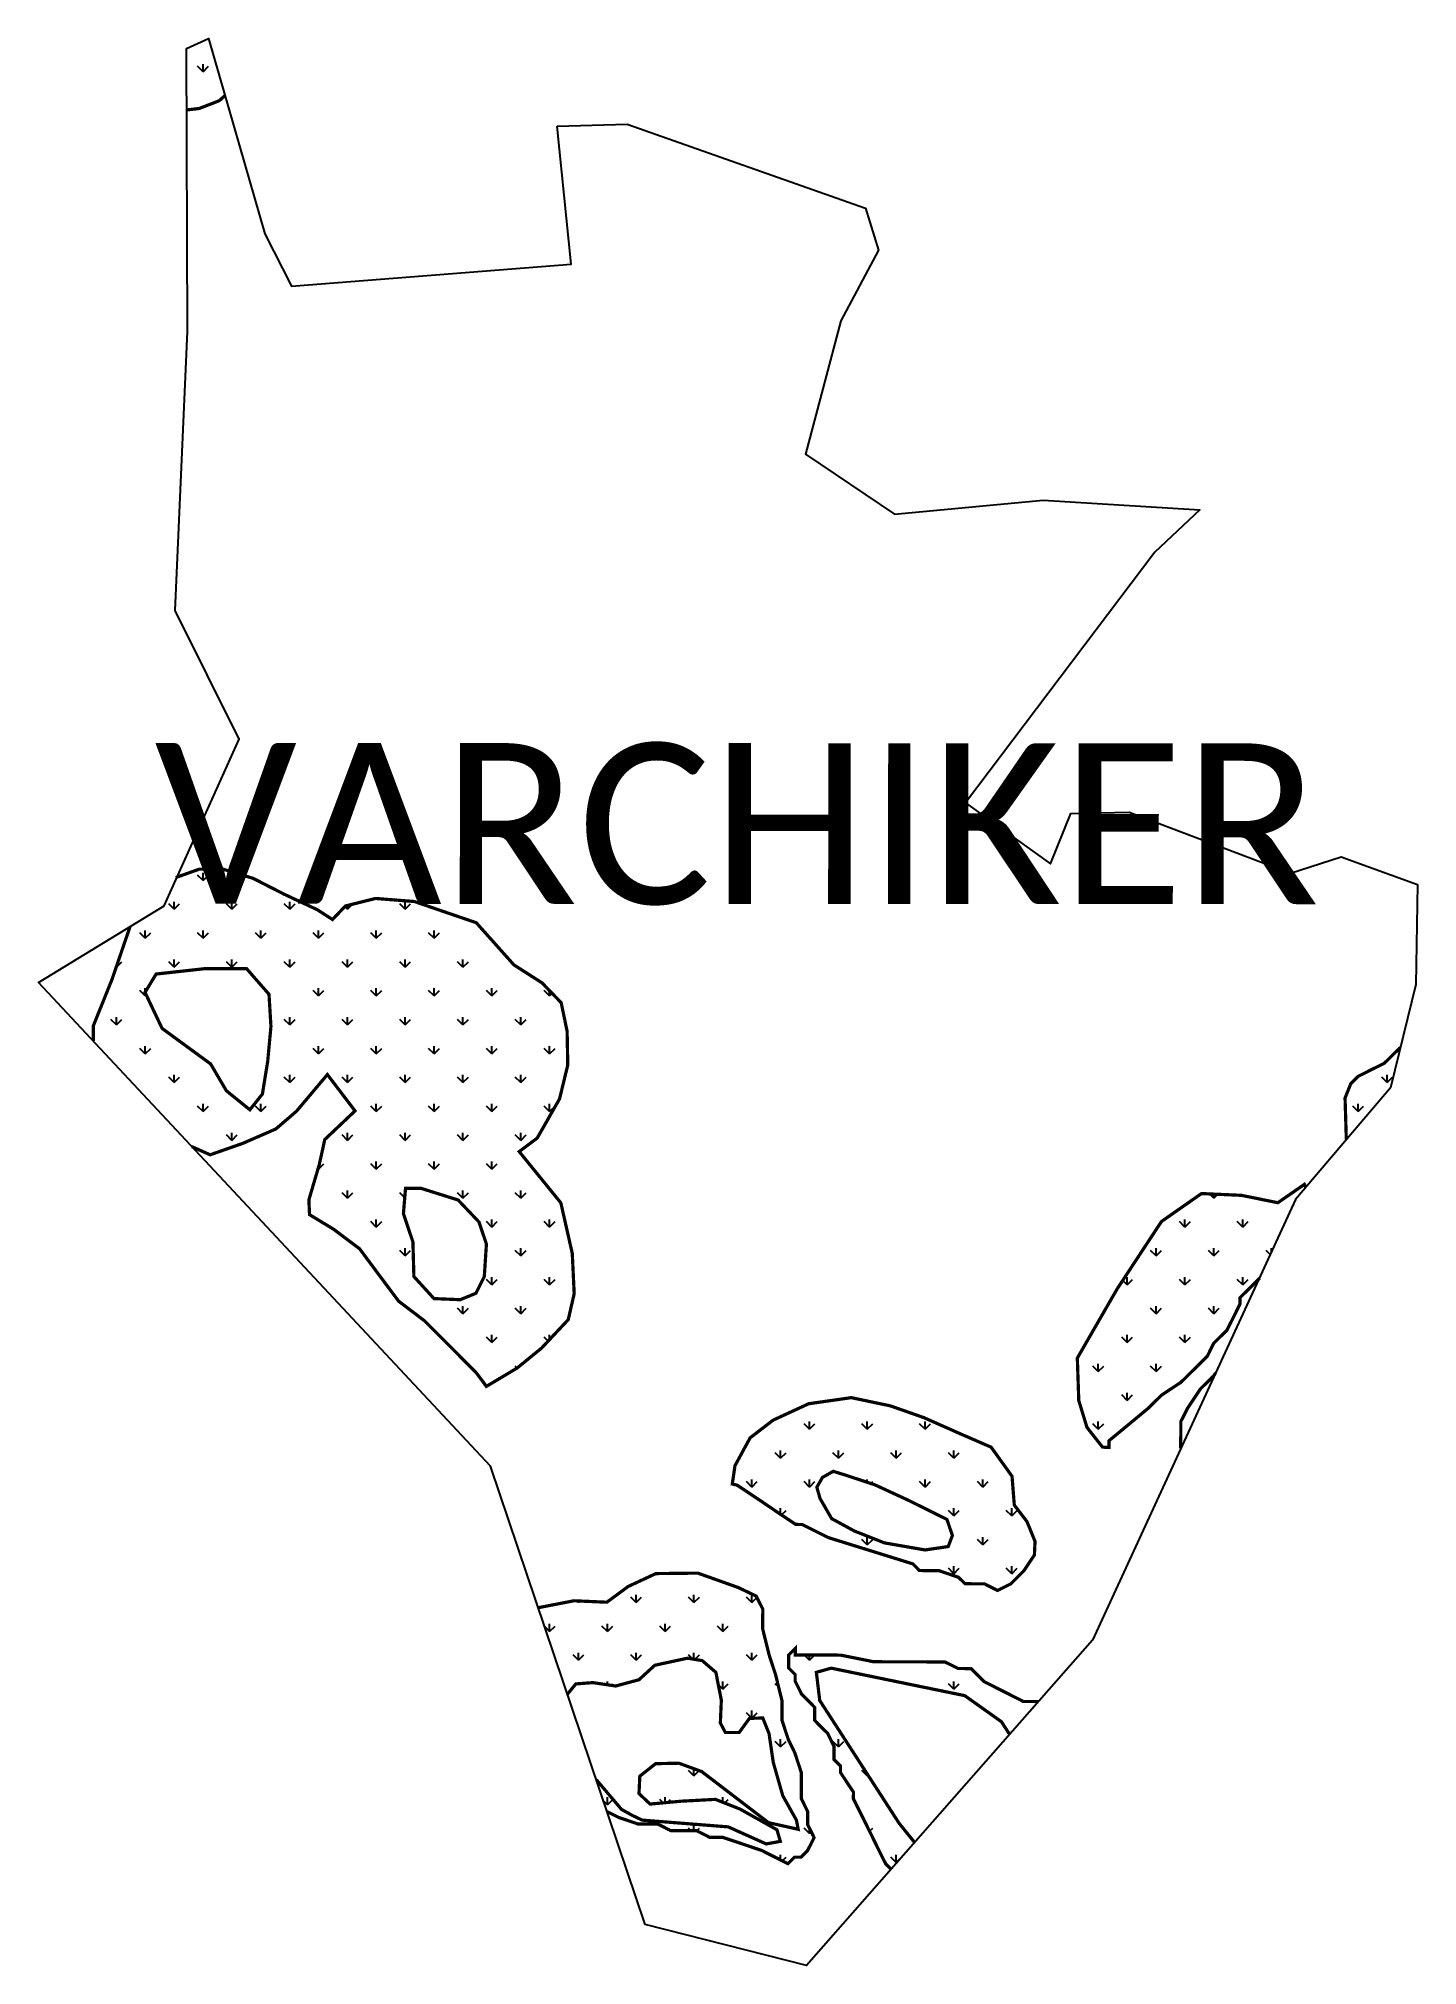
# Model space of a CAD drawing. Header units: metres. Extents: x 357420 to 358277, y 1741998 to 1743196.
import ezdxf

# ---------------------------------------------------------------- set-up
doc = ezdxf.new("R2010")
doc.units = ezdxf.units.M
doc.layers.add('MANGROOVES BUFFER ZONE', color=120, linetype='Continuous')
doc.layers.add('VILLAGE NAME', color=250, linetype='Continuous')

msp = doc.modelspace()

# ---------------------------------------------------------------- hatches: boundary and pattern name
at = {"layer": 'MANGROOVES BUFFER ZONE'}
h = msp.add_hatch(dxfattribs=at)
h.set_pattern_fill('GRASS', color=256)
h.paths.add_polyline_path([(357535.6, 1743160.6), (357525.3, 1743196.1), (357511.7, 1743189.8), (357511.9, 1743151.7), (357519.6, 1743152.6), (357532, 1743157.4)])
h = msp.add_hatch(dxfattribs=at)
h.set_pattern_fill('GRASS', color=256)
h.paths.add_polyline_path([(357680.6, 1742473.9), (357693.6, 1742460.2), (357698.2, 1742446.5), (357696.9, 1742426.3), (357691.7, 1742415.9), (357681.9, 1742411.9), (357665.6, 1742412.6), (357653.1, 1742426.3), (357652.5, 1742447.8), (357646.6, 1742465.4), (357647.9, 1742481.1), (357657.7, 1742481.1)], flags=16)
h.paths.add_polyline_path([(357558.9, 1742539.8), (357551.1, 1742530), (357536.5, 1742541.8), (357526.7, 1742558.5), (357496.5, 1742580.6), (357485.9, 1742603), (357492.8, 1742614.4), (357522.6, 1742617.7), (357549.1, 1742617.7), (357563, 1742601.8), (357564.2, 1742581.8), (357562.2, 1742560.2)], flags=16)
h.paths.add_polyline_path([(357497.8, 1742656.9), (357476.6, 1742643.9), (357465.3, 1742610.9), (357453.7, 1742582.1), (357453.7, 1742572.7), (357515, 1742507.1), (357526.4, 1742502), (357546.9, 1742509.2), (357567.3, 1742518.1), (357580.1, 1742529.1), (357599.3, 1742551.9), (357616.5, 1742529.3), (357597.7, 1742511.5), (357594.2, 1742495.7), (357587.8, 1742474), (357588.2, 1742464.8), (357603.2, 1742455.7), (357619.4, 1742443.5), (357631.5, 1742427.2), (357643.6, 1742411), (357659.8, 1742398.7), (357676, 1742382.5), (357692.1, 1742366.2), (357698.2, 1742358), (357717.3, 1742369.4), (357732.5, 1742381.8), (357749.1, 1742399.5), (357752.8, 1742415.7), (357751.6, 1742440.7), (357744.5, 1742472.1), (357718.6, 1742504), (357729.8, 1742512.4), (357743.7, 1742536.8), (357748.8, 1742557.8), (357748.4, 1742578.8), (357744.7, 1742596.6), (357732.8, 1742608.9), (357715.3, 1742620.1), (357691.9, 1742646.3), (357653.4, 1742659.5), (357629.2, 1742661.4), (357610.5, 1742656.7), (357602.5, 1742648.3), (357593, 1742654.4), (357572.5, 1742664), (357553.1, 1742673.9), (357533.5, 1742679.9), (357519.6, 1742679.6), (357505.8, 1742674.7)])
h = msp.add_hatch(dxfattribs=at)
h.set_pattern_fill('GRASS', color=256)
h.paths.add_polyline_path([(358130, 1742319.4), (358151.7, 1742366.4), (358150.5, 1742364.5), (358142.3, 1742356.5), (358134.2, 1742344.3), (358130.1, 1742336.2), (358130.1, 1742332.2), (358130, 1742324)])
h.paths.add_polyline_path([(358233, 1742511.4), (358260.4, 1742543.6), (358266.6, 1742568.8), (358264.8, 1742567), (358256.6, 1742558.9), (358248.5, 1742554.9), (358240.4, 1742550.8), (358235.8, 1742546.3), (358232.2, 1742537.3)])
h.paths.add_polyline_path([(358211.7, 1742486.3), (358213.1, 1742487.9), (358211.7, 1742487)])
h.paths.add_polyline_path([(357949.9, 1742057.7), (357964.5, 1742074.4), (357954.9, 1742086.3), (357905.5, 1742162.7), (357903.4, 1742180.2), (357912.6, 1742182.8), (357995.7, 1742165.7), (358018.5, 1742149.5), (358023.6, 1742141.6), (358041.5, 1742162.1), (358032.1, 1742162.1), (358024, 1742166.2), (358015.9, 1742170.3), (358007.8, 1742174.4), (357999.7, 1742182.5), (357991.6, 1742182.6), (357983.5, 1742186.6), (357971.4, 1742186.7), (357955.1, 1742186.7), (357938.9, 1742186.8), (357918.6, 1742190.9), (357902.4, 1742191), (357890.3, 1742191), (357890.3, 1742195.1), (357886.2, 1742191), (357886.2, 1742187), (357886.2, 1742182.9), (357890.2, 1742178.9), (357890.2, 1742174.8), (357894.2, 1742166.7), (357898.3, 1742162.6), (357902.3, 1742158.5), (357902.3, 1742150.4), (357906.3, 1742146.3), (357910.4, 1742142.3), (357914.4, 1742134.1), (357914.4, 1742130.1), (357914.4, 1742126), (357918.4, 1742122), (357918.4, 1742117.9), (357926.5, 1742105.7), (357926.4, 1742101.6), (357930.5, 1742093.5), (357934.5, 1742085.4), (357938.5, 1742077.3), (357942.5, 1742069.1), (357946.6, 1742061)])
h = msp.add_hatch(dxfattribs=at)
h.set_pattern_fill('GRASS', color=256)
h.paths.add_polyline_path([(358201.4, 1742474.2), (358207.8, 1742481.7), (358206.9, 1742483.6), (358190.4, 1742472.2), (358167.8, 1742476.8), (358142.9, 1742477.9), (358118, 1742460.5), (358090.4, 1742418.5), (358065.7, 1742375.6), (358066.6, 1742349.2), (358071.7, 1742332.5), (358081.4, 1742320.2), (358085.4, 1742320.1), (358085.4, 1742324.2), (358109.8, 1742344.4), (358118, 1742352.5), (358130.2, 1742360.6), (358138.3, 1742368.6), (358146.5, 1742376.7), (358150.5, 1742384.8), (358158.7, 1742392.9), (358162.8, 1742401), (358166.8, 1742409.1), (358166.9, 1742413.2), (358175, 1742421.2), (358178.7, 1742424.9)])
h = msp.add_hatch(dxfattribs=at)
h.set_pattern_fill('GRASS', color=256)
h.paths.add_polyline_path([(357949.4, 1742345.9), (357925.1, 1742351), (357898.6, 1742347.2), (357876.5, 1742337), (357862.2, 1742326), (357852.8, 1742308.7), (357851.1, 1742297.3), (357854.1, 1742296.6), (357866.3, 1742288.5), (357878.4, 1742280.3), (357890.5, 1742272.2), (357894.6, 1742272.1), (357910.8, 1742264), (357963.5, 1742247.6), (357967.5, 1742243.5), (357979.7, 1742243.4), (357991.8, 1742239.3), (357995.9, 1742235.3), (358008, 1742235.2), (358016.1, 1742231.1), (358024.3, 1742235.2), (358028.3, 1742239.2), (358032.4, 1742243.3), (358039, 1742253.1), (358039.4, 1742261.6), (358034.4, 1742273.9), (358026.5, 1742284.2), (358025.1, 1742302.1), (358012.1, 1742320.2), (357993, 1742328.5), (357970.2, 1742338.6)])
h.paths.add_polyline_path([(357939.8, 1742296.8), (357960.8, 1742287.1), (357984.6, 1742275.3), (357988, 1742265.3), (357985.4, 1742258.4), (357971, 1742256.3), (357945.7, 1742260.7), (357927, 1742268.1), (357912.9, 1742275.8), (357905.7, 1742288.3), (357903.7, 1742295.3), (357907.2, 1742301.4), (357913.9, 1742305.2), (357921.3, 1742302.9)], flags=16)
h = msp.add_hatch(dxfattribs=at)
h.set_pattern_fill('GRASS', color=256)
h.paths.add_polyline_path([(357832.4, 1742187.5), (357840.9, 1742180.2), (357844.3, 1742162.9), (357843.7, 1742148.7), (357846.8, 1742142.8), (357855.4, 1742142.8), (357861.8, 1742151.6), (357870.1, 1742151.8), (357874, 1742142), (357876.6, 1742124.2), (357882.5, 1742103.5), (357891, 1742088.3), (357892.1, 1742082.6), (357873.7, 1742086.7), (357832.1, 1742118.5), (357817.9, 1742123.7), (357803.4, 1742123.4), (357793.6, 1742115.6), (357793.1, 1742104.8), (357800, 1742098.3), (357819.7, 1742100.1), (357840.6, 1742101.2), (357855.9, 1742095.2), (357878.9, 1742082.3), (357881, 1742075.1), (357872.2, 1742073.5), (357848.6, 1742084.1), (357818.1, 1742086.5), (357795.1, 1742088.3), (357789.2, 1742091.1), (357782.2, 1742095), (357749.9, 1742133), (357744.5, 1742151.6), (357746, 1742163.4), (357753.8, 1742173), (357764.4, 1742173.8), (357778.6, 1742171.7), (357793.1, 1742175.6), (357802.9, 1742184.6), (357823.3, 1742189)], flags=16)
h.paths.add_polyline_path([(357766.6, 1742113.4), (357773.2, 1742093.6), (357780.4, 1742090), (357792.5, 1742085.9), (357804.7, 1742085.9), (357812.8, 1742081.8), (357820.9, 1742081.7), (357829, 1742081.7), (357837.1, 1742077.6), (357845.2, 1742077.6), (357857.4, 1742073.5), (357869.5, 1742069.4), (357877.6, 1742065.3), (357885.7, 1742061.2), (357889.8, 1742065.3), (357893.9, 1742065.3), (357897.9, 1742069.3), (357902, 1742077.4), (357898, 1742085.5), (357898, 1742093.6), (357894, 1742101.8), (357894, 1742118), (357890, 1742130.2), (357886, 1742138.3), (357882, 1742150.5), (357882, 1742162.7), (357878, 1742178.9), (357874, 1742191.1), (357870, 1742207.3), (357870.1, 1742219.5), (357866, 1742227.6), (357854.9, 1742232.9), (357829.7, 1742241.9), (357803.6, 1742241.6), (357786.4, 1742233.6), (357773.1, 1742223.8), (357752.6, 1742224.7), (357730.5, 1742220.4), (357748.6, 1742166.6), (357746, 1742163.4), (357744.5, 1742151.6), (357749.9, 1742133)])

# ---------------------------------------------------------------- linework, layer by layer
at = {"color": 3}
for points in [[(357785.8, 1743142.9), (357934, 1743090.6), (357942, 1743064.5), (357918.6, 1743020.6), (357896.7, 1742937.6), (357951.9, 1742900.4), (358044.5, 1742909.1), (358141.8, 1742903), (358113.8, 1742876.8), (357996.2, 1742720.8), (358049.1, 1742683), (358061.6, 1742714.2), (358097.9, 1742715), (358198.2, 1742677.2), (358229.7, 1742687.2), (358277.2, 1742670.1), (358276.3, 1742607.8), (358260.4, 1742543.6), (358201.4, 1742474.2), (358075.1, 1742200.3), (357897.3, 1741997.9), (357796.9, 1742023.5), (357700.8, 1742308.4), (357419.7, 1742609.1), (357497.8, 1742656.9), (357544.4, 1742760.4), (357504.6, 1742840.5), (357512.4, 1743013.9), (357511.7, 1743189.8), (357525.3, 1743196.1), (357560.5, 1743074.6), (357576.9, 1743042.2), (357750.9, 1743055.9), (357742.2, 1743141.7)], [(357742.2, 1743141.7), (357785.8, 1743142.9)]]:
    msp.add_lwpolyline(points, dxfattribs=at)
at = {"layer": 'MANGROOVES BUFFER ZONE', "const_width": 2}
for points in [[(357511.9, 1743151.7), (357519.6, 1743152.6), (357532, 1743157.4), (357535.6, 1743160.6)], [(357515, 1742507.1), (357526.4, 1742502), (357546.9, 1742509.2), (357567.3, 1742518.1), (357580.1, 1742529.1), (357599.3, 1742551.9), (357616.5, 1742529.3), (357597.7, 1742511.5), (357594.2, 1742495.7), (357587.8, 1742474), (357588.2, 1742464.8), (357603.2, 1742455.7), (357619.4, 1742443.5), (357631.5, 1742427.2), (357643.6, 1742411), (357659.8, 1742398.7), (357676, 1742382.5), (357692.1, 1742366.2), (357698.2, 1742358), (357717.3, 1742369.4), (357732.5, 1742381.8), (357749.1, 1742399.5), (357752.8, 1742415.7), (357751.6, 1742440.7), (357744.5, 1742472.1), (357718.6, 1742504), (357729.8, 1742512.4), (357743.7, 1742536.8), (357748.8, 1742557.8), (357748.4, 1742578.8), (357744.7, 1742596.6), (357732.8, 1742608.9), (357715.3, 1742620.1), (357691.9, 1742646.3), (357653.4, 1742659.5), (357629.2, 1742661.4), (357610.5, 1742656.7), (357602.5, 1742648.3), (357593, 1742654.4), (357572.5, 1742664), (357553.1, 1742673.9), (357533.5, 1742679.9), (357519.6, 1742679.6), (357505, 1742674.4)], [(357476.6, 1742643.9), (357465.3, 1742610.9), (357453.7, 1742582.1), (357453.7, 1742572.7)], [(358266.6, 1742568.8), (358264.8, 1742567), (358256.6, 1742558.9), (358248.5, 1742554.9), (358240.4, 1742550.8), (358235.8, 1742546.3), (358232.2, 1742537.3), (358233, 1742511.4)], [(358207.8, 1742481.7), (358207.7, 1742482), (358206.9, 1742483.6), (358190.4, 1742472.2), (358167.8, 1742476.8), (358142.9, 1742477.9), (358118, 1742460.5), (358090.4, 1742418.5), (358065.7, 1742375.6), (358066.6, 1742349.2), (358071.7, 1742332.5), (358081.4, 1742320.2), (358085.4, 1742320.1), (358085.4, 1742324.2), (358109.8, 1742344.4), (358118, 1742352.5), (358130.2, 1742360.6), (358138.3, 1742368.6), (358146.5, 1742376.7), (358150.5, 1742384.8), (358158.7, 1742392.9), (358162.8, 1742401), (358166.8, 1742409.1), (358166.9, 1742413.2), (358175, 1742421.2), (358179.1, 1742425.3)], [(358151.7, 1742366.4), (358150.5, 1742364.5), (358142.3, 1742356.5), (358134.2, 1742344.3), (358130.1, 1742336.2), (358130.1, 1742332.2), (358130, 1742324), (358130, 1742320), (358130, 1742319.4)], [(357773.2, 1742093.6), (357780.4, 1742090), (357792.5, 1742085.9), (357804.7, 1742085.9), (357812.8, 1742081.8), (357820.9, 1742081.7), (357829, 1742081.7), (357837.1, 1742077.6), (357845.2, 1742077.6), (357857.4, 1742073.5), (357869.5, 1742069.4), (357877.6, 1742065.3), (357885.7, 1742061.2), (357889.8, 1742065.3), (357893.9, 1742065.3), (357897.9, 1742069.3), (357902, 1742077.4), (357898, 1742085.5), (357898, 1742093.6), (357894, 1742101.8), (357894, 1742118), (357890, 1742130.2), (357886, 1742138.3), (357882, 1742150.5), (357882, 1742162.7), (357878, 1742178.9), (357874, 1742191.1), (357870, 1742207.3), (357870.1, 1742219.5), (357866, 1742227.6), (357854.9, 1742232.9), (357829.7, 1742241.9), (357803.6, 1742241.6), (357786.4, 1742233.6), (357773.1, 1742223.8), (357752.6, 1742224.7), (357730.5, 1742220.4)], [(358041.5, 1742162.1), (358040.2, 1742162.1), (358032.1, 1742162.1), (358024, 1742166.2), (358015.9, 1742170.3), (358007.8, 1742174.4), (357999.7, 1742182.5), (357991.6, 1742182.6), (357983.5, 1742186.6), (357971.4, 1742186.7), (357955.1, 1742186.7), (357938.9, 1742186.8), (357918.6, 1742190.9), (357902.4, 1742191), (357890.3, 1742191), (357890.3, 1742195.1), (357886.2, 1742191), (357886.2, 1742187), (357886.2, 1742182.9), (357890.2, 1742178.9), (357890.2, 1742174.8), (357894.2, 1742166.7), (357898.3, 1742162.6), (357902.3, 1742158.5), (357902.3, 1742150.4), (357906.3, 1742146.3), (357910.4, 1742142.3), (357914.4, 1742134.1), (357914.4, 1742130.1), (357914.4, 1742126), (357918.4, 1742122), (357918.4, 1742117.9), (357926.5, 1742105.7), (357926.4, 1742101.6), (357930.5, 1742093.5), (357934.5, 1742085.4), (357938.5, 1742077.3), (357942.5, 1742069.1), (357946.6, 1742061), (357949.9, 1742057.7)], [(357748.6, 1742166.6), (357753.8, 1742173), (357764.4, 1742173.8), (357778.6, 1742171.7), (357793.1, 1742175.6), (357802.9, 1742184.6), (357823.3, 1742189), (357832.4, 1742187.5), (357840.9, 1742180.2), (357844.3, 1742162.9), (357843.7, 1742148.7), (357846.8, 1742142.8), (357855.4, 1742142.8), (357861.8, 1742151.6), (357870.1, 1742151.8), (357874, 1742142), (357876.6, 1742124.2), (357882.5, 1742103.5), (357891, 1742088.3), (357892.1, 1742082.6), (357873.7, 1742086.7), (357832.1, 1742118.5), (357817.9, 1742123.7), (357803.4, 1742123.4), (357793.6, 1742115.6), (357793.1, 1742104.8), (357800, 1742098.3), (357819.7, 1742100.1), (357840.6, 1742101.2), (357855.9, 1742095.2), (357878.9, 1742082.3), (357881, 1742075.1), (357872.2, 1742073.5), (357848.6, 1742084.1), (357818.1, 1742086.5), (357795.1, 1742088.3), (357789.2, 1742091.1), (357782.2, 1742095), (357766.6, 1742113.4)], [(357964.5, 1742074.4), (357954.9, 1742086.3), (357905.5, 1742162.7), (357903.4, 1742180.2), (357912.6, 1742182.8), (357995.7, 1742165.7), (358018.5, 1742149.5), (358023.6, 1742141.6)]]:
    msp.add_lwpolyline(points, dxfattribs=at)
for points in [[(357558.9, 1742539.8), (357551.1, 1742530), (357536.5, 1742541.8), (357526.7, 1742558.5), (357496.5, 1742580.6), (357485.9, 1742603), (357492.8, 1742614.4), (357522.6, 1742617.7), (357549.1, 1742617.7), (357563, 1742601.8), (357564.2, 1742581.8), (357562.2, 1742560.2), (357558.9, 1742539.8)], [(357680.6, 1742473.9), (357693.6, 1742460.2), (357698.2, 1742446.5), (357696.9, 1742426.3), (357691.7, 1742415.9), (357681.9, 1742411.9), (357665.6, 1742412.6), (357653.1, 1742426.3), (357652.5, 1742447.8), (357646.6, 1742465.4), (357647.9, 1742481.1), (357657.7, 1742481.1), (357680.6, 1742473.9)], [(357949.4, 1742345.9), (357925.1, 1742351), (357898.6, 1742347.2), (357876.5, 1742337), (357862.2, 1742326), (357852.8, 1742308.7), (357851.1, 1742297.3), (357854.1, 1742296.6), (357866.3, 1742288.5), (357878.4, 1742280.3), (357890.5, 1742272.2), (357894.6, 1742272.1), (357910.8, 1742264), (357963.5, 1742247.6), (357967.5, 1742243.5), (357979.7, 1742243.4), (357991.8, 1742239.3), (357995.9, 1742235.3), (358008, 1742235.2), (358016.1, 1742231.1), (358024.3, 1742235.2), (358028.3, 1742239.2), (358032.4, 1742243.3), (358039, 1742253.1), (358039.4, 1742261.6), (358034.4, 1742273.9), (358026.5, 1742284.2), (358025.1, 1742302.1), (358012.1, 1742320.2), (357993, 1742328.5), (357970.2, 1742338.6), (357949.4, 1742345.9)], [(357939.8, 1742296.8), (357960.8, 1742287.1), (357984.6, 1742275.3), (357988, 1742265.3), (357985.4, 1742258.4), (357971, 1742256.3), (357945.7, 1742260.7), (357927, 1742268.1), (357912.9, 1742275.8), (357905.7, 1742288.3), (357903.7, 1742295.3), (357907.2, 1742301.4), (357913.9, 1742305.2), (357921.3, 1742302.9), (357939.8, 1742296.8)]]:
    msp.add_lwpolyline(points, close=True, dxfattribs=at)

# ---------------------------------------------------------------- texts
at = {"layer": 'VILLAGE NAME', "insert": (357491.9, 1742758.1), "char_height": 100, "attachment_point": 1, "rotation": 359.9793}
msp.add_mtext_dynamic_manual_height_columns('{\\fCalibri|b0|i0|c0|p34;VARCHIKER}', width=1418, gutter_width=718.5, heights=[0], dxfattribs=at)

doc.saveas('drawing.dxf')
